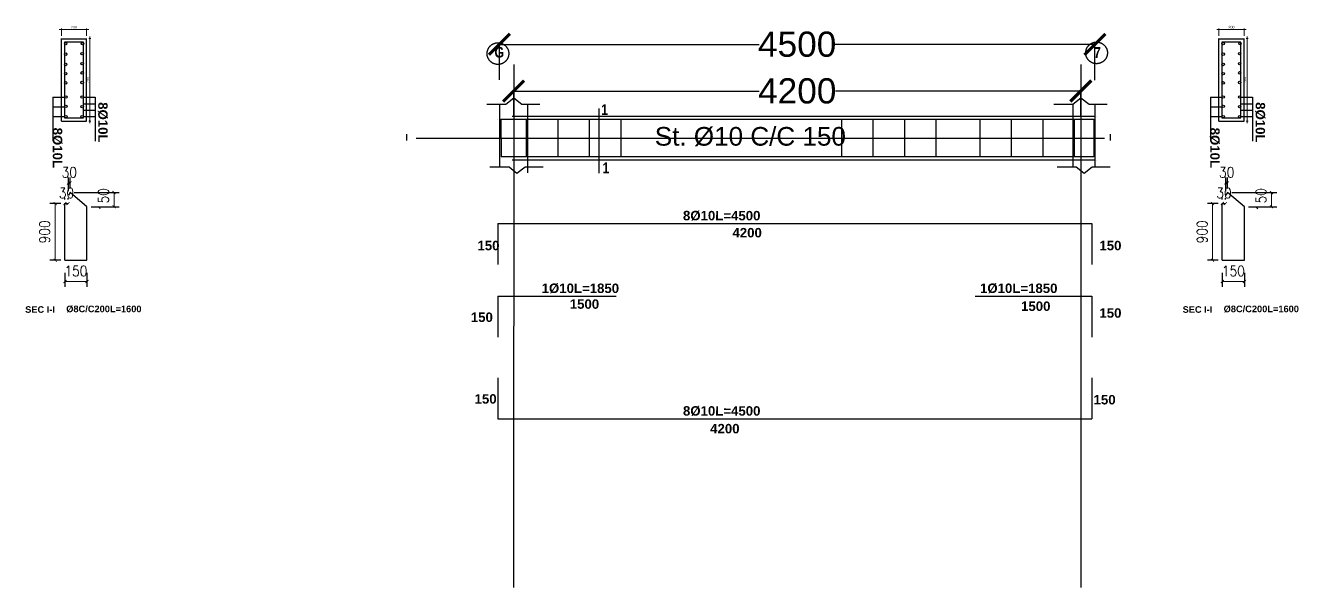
# Model space of a CAD drawing. Header units: millimetres. Extents: x -73920 to 111210, y -48963 to 87920.
# Drawn here: x 87697 to 93758, y 42758 to 45434 of the extents above; entities that cross this region are included whole.
import ezdxf

# ---------------------------------------------------------------- set-up
doc = ezdxf.new("R2010")
doc.units = ezdxf.units.MM
doc.header["$LTSCALE"] = 100
doc.header["$MEASUREMENT"] = 0
for name, pattern in [('CENTER', [2, 1.25, -0.25, 0.25, -0.25]), ('CENTER2', [28.575, 19.05, -3.175, 3.175, -3.175]), ('DOT2', [0.125, 0, -0.125])]:
    doc.linetypes.add(name, pattern=pattern)
for name, color, linetype in [('AXIS', 8, 'CENTER'), ('TEX', 4, 'Continuous'), ('water', 150, 'DOT2')]:
    doc.layers.add(name, color=color, linetype=linetype)
for name, color, linetype, lineweight in [('bar', 2, 'Continuous', 60), ('texts', 3, 'Continuous', 15), ('wal', 7, 'Continuous', 50)]:
    doc.layers.add(name, color=color, linetype=linetype, lineweight=lineweight)
doc.styles.add('50', font='arial.ttf', dxfattribs={"height": 150})
doc.styles.add('DIM25', font='simplex.shx', dxfattribs={"width": 0.85, "height": 50})
doc.styles.add('G', font='arial.ttf')
doc.styles.add('SIMPLEX', font='arial.ttf', dxfattribs={"height": 120})
doc.styles.add('Swiss Outline Bold Condensed', font='swisscbo.ttf')
doc.dimstyles.new('25SC', dxfattribs={"dimtxt": 20, "dimasz": 100, "dimexe": 0, "dimexo": 0, "dimgap": 0, "dimtad": 0, "dimdec": 0, "dimzin": 0, "dimdsep": 46, "dimtxsty": 'SIMPLEX', "dimblk": 'ARCHTICK', "dimcen": 0, "dimclrd": 1, "dimclre": 1, "dimclrt": 6, "dimadec": 0, "dimazin": 0, "dimtfac": 1, "dimtdec": 0, "dimtix": 1, "dimtmove": 2, "dimatfit": 3, "dimldrblk": 'ARCHTICK', "dimfxl": 50, "dimtolj": 1, "dimtzin": 0, "dimarcsym": 0})
doc.dimstyles.new('50PEA1', dxfattribs={"dimscale": 0, "dimtxt": 12.5, "dimasz": 5, "dimexe": 5, "dimexo": 10, "dimgap": 5, "dimtad": 1, "dimdec": 8, "dimdsep": 46, "dimtxsty": 'Standard', "dimblk1": 'ARCHTICK', "dimblk2": 'ARCHTICK', "dimsah": 1, "dimcen": 2.5, "dimdle": 10, "dimclrd": 8, "dimclre": 8, "dimclrt": 7, "dimadec": 8, "dimazin": 0, "dimtfac": 1, "dimtdec": 8, "dimtix": 1, "dimtmove": 2, "dimatfit": 3, "dimldrblk": 'ARCHTICK', "dimfxl": 1, "dimtolj": 1, "dimtzin": 0, "dimlwd": 13, "dimlwe": 13, "dimarcsym": 0})
doc.dimstyles.new('DIM25', dxfattribs={"dimtxt": 500, "dimasz": 1, "dimexe": 25, "dimexo": 20, "dimgap": 25, "dimtad": 1, "dimdec": 0, "dimzin": 0, "dimdsep": 46, "dimtxsty": 'DIM25', "dimblk": 'Tick', "dimcen": 0.09, "dimdle": 25, "dimclrd": 256, "dimclre": 256, "dimclrt": 1, "dimadec": 0, "dimazin": 0, "dimtfac": 1, "dimtdec": 0, "dimtix": 1, "dimtmove": 2, "dimatfit": 3, "dimldrblk": 'Tick', "dimfxl": 1, "dimtolj": 1, "dimtzin": 0, "dimlwd": 5, "dimarcsym": 0})

# ---------------------------------------------------------------- blocks, each defined once
blk = doc.blocks.new('_ArchTick')
at = {"color": 0, "const_width": 0.15}
blk.add_lwpolyline([(-0.5, -0.5), (0.5, 0.5)], dxfattribs=at)
blk = doc.blocks.new('*D459')
at = {"color": 8, "lineweight": 13, "transparency": 16777216}
for p, q in [((87998.4, 45414.2), (87858.4, 45414.2)), ((87868.4, 45383.7), (87868.4, 45419.2)), ((87988.4, 45383.7), (87988.4, 45419.2))]:
    blk.add_line(p, q, dxfattribs=at)
at = {"layer": 'DEFPOINTS', "color": 0, "lineweight": 25, "transparency": 16777216}
for p in [(87868.4, 45414.2), (87868.4, 45373.7), (87988.4, 45373.7)]:
    blk.add_point(p, dxfattribs=at)
at = {"color": 8, "lineweight": 13, "transparency": 16777216, "xscale": 5, "yscale": 5, "zscale": 5, "rotation": 180}
blk.add_blockref('_ArchTick', (87868.4, 45414.2), dxfattribs=at)
at = {"color": 8, "lineweight": 13, "transparency": 16777216, "xscale": 5, "yscale": 5, "zscale": 5}
blk.add_blockref('_ArchTick', (87988.4, 45414.2), dxfattribs=at)
at = {"color": 7, "transparency": 16777216, "insert": (87928.4, 45425.4), "char_height": 12.5, "attachment_point": 5}
blk.add_mtext('\\A1;200', dxfattribs=at)
blk = doc.blocks.new('*D466')
at = {"color": 8, "lineweight": 13, "transparency": 16777216}
for p, q in [((87998.4, 45370.8), (88008.1, 45370.8)), ((88003.1, 45380.8), (88003.1, 44968.7)), ((87998.4, 44978.7), (88008.1, 44978.7))]:
    blk.add_line(p, q, dxfattribs=at)
at = {"layer": 'DEFPOINTS', "color": 0, "lineweight": 25, "transparency": 16777216}
for p in [(87988.4, 45370.8), (87988.4, 44978.7), (88003.1, 44978.7)]:
    blk.add_point(p, dxfattribs=at)
at = {"color": 8, "lineweight": 13, "transparency": 16777216, "xscale": 5, "yscale": 5, "zscale": 5}
for p, rotation in [((88003.1, 45370.8), 90), ((88003.1, 44978.7), 270)]:
    blk.add_blockref('_ArchTick', p, dxfattribs=dict(at, rotation=rotation))
at = {"color": 7, "transparency": 16777216, "insert": (87991.9, 45174.7), "char_height": 12.5, "attachment_point": 5, "rotation": 90}
blk.add_mtext('\\A1;780', dxfattribs=at)
blk = doc.blocks.new('Tick')
at = {"const_width": 4}
blk.add_lwpolyline([(-7.1, -7.1), (7.1, 7.1)], dxfattribs=at)
blk = doc.blocks.new('*D461')
at = {"layer": 'DEFPOINTS', "color": 0, "linetype": 'ByBlock', "lineweight": 25, "transparency": 16777216}
for p in [(87885.1, 44585.6), (87839, 44315.6), (87885.1, 44315.6)]:
    blk.add_point(p, dxfattribs=at)
at = {"layer": 'water', "linetype": 'ByBlock', "lineweight": -2, "transparency": 16777216}
for p, q in [((87865.1, 44585.6), (87814, 44585.6)), ((87865.1, 44315.6), (87814, 44315.6))]:
    blk.add_line(p, q, dxfattribs=at)
at = {"layer": 'water', "linetype": 'ByBlock', "lineweight": 5, "transparency": 16777216}
blk.add_line((87839, 44584.6), (87839, 44316.6), dxfattribs=at)
for p, rotation in [((87839, 44585.6), 90), ((87839, 44315.6), 270)]:
    blk.add_blockref('Tick', p, dxfattribs=dict(at, rotation=rotation))
at = {"layer": 'water', "color": 1, "linetype": 'ByBlock', "lineweight": 25, "transparency": 16777216, "insert": (87789, 44450.6), "char_height": 50, "attachment_point": 5, "rotation": 90, "style": 'DIM25'}
blk.add_mtext('\\A1;900', dxfattribs=at)
blk = doc.blocks.new('*D462')
at = {"layer": 'DEFPOINTS', "color": 0, "linetype": 'ByBlock', "lineweight": 25, "transparency": 16777216}
for p in [(87885.1, 44276.2), (87990.1, 44276.2), (87990.1, 44214.6)]:
    blk.add_point(p, dxfattribs=at)
at = {"layer": 'water', "linetype": 'ByBlock', "lineweight": -2, "transparency": 16777216}
for p, q in [((87885.1, 44256.2), (87885.1, 44189.6)), ((87990.1, 44256.2), (87990.1, 44189.6))]:
    blk.add_line(p, q, dxfattribs=at)
at = {"layer": 'water', "linetype": 'ByBlock', "lineweight": 5, "transparency": 16777216}
for p, q in [((87884.1, 44214.6), (87883.1, 44214.6)), ((87885.1, 44214.6), (87990.1, 44214.6)), ((87991.1, 44214.6), (87992.1, 44214.6))]:
    blk.add_line(p, q, dxfattribs=at)
blk.add_blockref('Tick', (87885.1, 44214.6), dxfattribs=at)
at = {"layer": 'water', "linetype": 'ByBlock', "lineweight": 5, "transparency": 16777216, "rotation": 180}
blk.add_blockref('Tick', (87990.1, 44214.6), dxfattribs=at)
at = {"layer": 'water', "color": 1, "linetype": 'ByBlock', "lineweight": 25, "transparency": 16777216, "insert": (87937.6, 44264.6), "char_height": 50, "attachment_point": 5, "style": 'DIM25'}
blk.add_mtext('\\A1;150', dxfattribs=at)
blk = doc.blocks.new('*D463')
at = {"layer": 'DEFPOINTS', "color": 0, "linetype": 'ByBlock', "lineweight": 25, "transparency": 16777216}
for p in [(87909.8, 44638), (87990.1, 44570.6), (88119, 44570.6)]:
    blk.add_point(p, dxfattribs=at)
at = {"layer": 'water', "linetype": 'ByBlock', "lineweight": -2, "transparency": 16777216}
for p, q in [((87929.8, 44638), (88144, 44638)), ((88010.1, 44570.6), (88144, 44570.6))]:
    blk.add_line(p, q, dxfattribs=at)
at = {"layer": 'water', "linetype": 'ByBlock', "lineweight": 5, "transparency": 16777216}
for p, q in [((88119, 44639), (88119, 44640)), ((88119, 44638), (88119, 44570.6)), ((88119, 44569.6), (88119, 44568.6))]:
    blk.add_line(p, q, dxfattribs=at)
for p, rotation in [((88119, 44638), 270), ((88119, 44570.6), 90)]:
    blk.add_blockref('Tick', p, dxfattribs=dict(at, rotation=rotation))
at = {"layer": 'water', "color": 1, "linetype": 'ByBlock', "lineweight": 25, "transparency": 16777216, "insert": (88069, 44604.3), "char_height": 50, "attachment_point": 5, "rotation": 90, "style": 'DIM25'}
blk.add_mtext('\\A1;150', dxfattribs=at)
blk = doc.blocks.new('*D464')
at = {"layer": 'DEFPOINTS', "color": 0, "linetype": 'ByBlock', "lineweight": 25, "transparency": 16777216}
for p in [(87885.1, 44585.6), (87885.1, 44585.6), (87900.1, 44585.6)]:
    blk.add_point(p, dxfattribs=at)
at = {"layer": 'water', "linetype": 'ByBlock', "lineweight": -2, "transparency": 16777216}
for p, q in [((87885.1, 44605.6), (87885.1, 44610.6)), ((87900.1, 44605.6), (87900.1, 44610.6))]:
    blk.add_line(p, q, dxfattribs=at)
at = {"layer": 'water', "linetype": 'ByBlock', "lineweight": 5, "transparency": 16777216}
for p, q in [((87884.1, 44585.6), (87883.1, 44585.6)), ((87900.1, 44585.6), (87885.1, 44585.6)), ((87901.1, 44585.6), (87902.1, 44585.6))]:
    blk.add_line(p, q, dxfattribs=at)
blk.add_blockref('Tick', (87885.1, 44585.6), dxfattribs=at)
at = {"layer": 'water', "linetype": 'ByBlock', "lineweight": 5, "transparency": 16777216, "rotation": 180}
blk.add_blockref('Tick', (87900.1, 44585.6), dxfattribs=at)
at = {"layer": 'water', "color": 1, "linetype": 'ByBlock', "lineweight": 25, "transparency": 16777216, "insert": (87892.6, 44635.6), "char_height": 50, "attachment_point": 5, "style": 'DIM25'}
blk.add_mtext('\\A1;30', dxfattribs=at)
blk = doc.blocks.new('*D465')
at = {"layer": 'DEFPOINTS', "color": 0, "linetype": 'ByBlock', "lineweight": 25, "transparency": 16777216}
for p in [(87909.8, 44684.1), (87902.3, 44625), (87909.8, 44638)]:
    blk.add_point(p, dxfattribs=at)
at = {"layer": 'water', "linetype": 'ByBlock', "lineweight": 5, "transparency": 16777216}
for p, q in [((87901.3, 44684.1), (87900.3, 44684.1)), ((87902.3, 44684.1), (87909.8, 44684.1)), ((87910.8, 44684.1), (87911.8, 44684.1))]:
    blk.add_line(p, q, dxfattribs=at)
at = {"layer": 'water', "linetype": 'ByBlock', "lineweight": -2, "transparency": 16777216}
for p, q in [((87902.3, 44645), (87902.3, 44709.1)), ((87909.8, 44658), (87909.8, 44709.1))]:
    blk.add_line(p, q, dxfattribs=at)
at = {"layer": 'water', "linetype": 'ByBlock', "lineweight": 5, "transparency": 16777216}
blk.add_blockref('Tick', (87902.3, 44684.1), dxfattribs=at)
at = {"layer": 'water', "linetype": 'ByBlock', "lineweight": 5, "transparency": 16777216, "rotation": 180}
blk.add_blockref('Tick', (87909.8, 44684.1), dxfattribs=at)
at = {"layer": 'water', "color": 1, "linetype": 'ByBlock', "lineweight": 25, "transparency": 16777216, "insert": (87906, 44734.1), "char_height": 50, "attachment_point": 5, "style": 'DIM25'}
blk.add_mtext('\\A1;30', dxfattribs=at)
blk = doc.blocks.new('*D467')
at = {"color": 1, "lineweight": -2, "transparency": 16777216}
for p, q in [((90021.5, 45002.6), (90021.5, 45121.4)), ((90021.5, 45121.4), (91190.1, 45121.4)), ((92721.5, 45121.4), (91552.9, 45121.4)), ((92721.5, 45002.6), (92721.5, 45121.4))]:
    blk.add_line(p, q, dxfattribs=at)
at = {"layer": 'DEFPOINTS', "color": 0, "lineweight": 25, "transparency": 16777216}
for p in [(92721.5, 45121.4), (90021.5, 45002.6), (92721.5, 45002.6)]:
    blk.add_point(p, dxfattribs=at)
at = {"color": 1, "lineweight": -2, "transparency": 16777216, "xscale": 100, "yscale": 100, "zscale": 100, "rotation": 180}
blk.add_blockref('_ArchTick', (90021.5, 45121.4), dxfattribs=at)
at = {"color": 1, "lineweight": -2, "transparency": 16777216, "xscale": 100, "yscale": 100, "zscale": 100}
blk.add_blockref('_ArchTick', (92721.5, 45121.4), dxfattribs=at)
at = {"color": 6, "transparency": 16777216, "insert": (91371.5, 45121.4), "char_height": 120, "attachment_point": 5, "style": 'SIMPLEX'}
blk.add_mtext('\\A1;4200', dxfattribs=at)
blk = doc.blocks.new('*D468')
at = {"color": 8, "lineweight": 13, "transparency": 16777216}
for p, q in [((93508.4, 45414.2), (93368.4, 45414.2)), ((93378.4, 45383.7), (93378.4, 45419.2)), ((93498.4, 45383.7), (93498.4, 45419.2))]:
    blk.add_line(p, q, dxfattribs=at)
at = {"layer": 'DEFPOINTS', "color": 0, "lineweight": 25, "transparency": 16777216}
for p in [(93378.4, 45414.2), (93378.4, 45373.7), (93498.4, 45373.7)]:
    blk.add_point(p, dxfattribs=at)
at = {"color": 8, "lineweight": 13, "transparency": 16777216, "xscale": 5, "yscale": 5, "zscale": 5, "rotation": 180}
blk.add_blockref('_ArchTick', (93378.4, 45414.2), dxfattribs=at)
at = {"color": 8, "lineweight": 13, "transparency": 16777216, "xscale": 5, "yscale": 5, "zscale": 5}
blk.add_blockref('_ArchTick', (93498.4, 45414.2), dxfattribs=at)
at = {"color": 7, "transparency": 16777216, "insert": (93438.4, 45425.4), "char_height": 12.5, "attachment_point": 5}
blk.add_mtext('\\A1;200', dxfattribs=at)
blk = doc.blocks.new('*D475')
at = {"color": 8, "lineweight": 13, "transparency": 16777216}
for p, q in [((93508.4, 45370.8), (93518.1, 45370.8)), ((93513.1, 45380.8), (93513.1, 44968.7)), ((93508.4, 44978.7), (93518.1, 44978.7))]:
    blk.add_line(p, q, dxfattribs=at)
at = {"layer": 'DEFPOINTS', "color": 0, "lineweight": 25, "transparency": 16777216}
for p in [(93498.4, 45370.8), (93498.4, 44978.7), (93513.1, 44978.7)]:
    blk.add_point(p, dxfattribs=at)
at = {"color": 8, "lineweight": 13, "transparency": 16777216, "xscale": 5, "yscale": 5, "zscale": 5}
for p, rotation in [((93513.1, 45370.8), 90), ((93513.1, 44978.7), 270)]:
    blk.add_blockref('_ArchTick', p, dxfattribs=dict(at, rotation=rotation))
at = {"color": 7, "transparency": 16777216, "insert": (93501.9, 45174.7), "char_height": 12.5, "attachment_point": 5, "rotation": 90}
blk.add_mtext('\\A1;780', dxfattribs=at)
blk = doc.blocks.new('*D469')
at = {"color": 1, "lineweight": -2, "transparency": 16777216}
for p, q in [((89953.3, 45174), (89953.3, 45343.7)), ((89953.3, 45343.7), (91189.5, 45343.7)), ((92788.4, 45343.7), (91552.3, 45343.7)), ((92788.4, 45173.8), (92788.4, 45343.7))]:
    blk.add_line(p, q, dxfattribs=at)
at = {"layer": 'DEFPOINTS', "color": 0, "lineweight": 25, "transparency": 16777216}
for p in [(92788.4, 45343.7), (89953.3, 45174), (92788.4, 45173.8)]:
    blk.add_point(p, dxfattribs=at)
at = {"color": 1, "lineweight": -2, "transparency": 16777216, "xscale": 100, "yscale": 100, "zscale": 100, "rotation": 180}
blk.add_blockref('_ArchTick', (89953.3, 45343.7), dxfattribs=at)
at = {"color": 1, "lineweight": -2, "transparency": 16777216, "xscale": 100, "yscale": 100, "zscale": 100}
blk.add_blockref('_ArchTick', (92788.4, 45343.7), dxfattribs=at)
at = {"color": 6, "transparency": 16777216, "insert": (91370.9, 45343.7), "char_height": 120, "attachment_point": 5, "style": 'SIMPLEX'}
blk.add_mtext('\\A1;4500', dxfattribs=at)
blk = doc.blocks.new('*D470')
at = {"layer": 'DEFPOINTS', "color": 0, "linetype": 'ByBlock', "lineweight": 25, "transparency": 16777216}
for p in [(93395.1, 44585.6), (93349, 44315.6), (93395.1, 44315.6)]:
    blk.add_point(p, dxfattribs=at)
at = {"layer": 'water', "linetype": 'ByBlock', "lineweight": -2, "transparency": 16777216}
for p, q in [((93375.1, 44585.6), (93324, 44585.6)), ((93375.1, 44315.6), (93324, 44315.6))]:
    blk.add_line(p, q, dxfattribs=at)
at = {"layer": 'water', "linetype": 'ByBlock', "lineweight": 5, "transparency": 16777216}
blk.add_line((93349, 44584.6), (93349, 44316.6), dxfattribs=at)
for p, rotation in [((93349, 44585.6), 90), ((93349, 44315.6), 270)]:
    blk.add_blockref('Tick', p, dxfattribs=dict(at, rotation=rotation))
at = {"layer": 'water', "color": 1, "linetype": 'ByBlock', "lineweight": 25, "transparency": 16777216, "insert": (93299, 44450.6), "char_height": 50, "attachment_point": 5, "rotation": 90, "style": 'DIM25'}
blk.add_mtext('\\A1;900', dxfattribs=at)
blk = doc.blocks.new('*D471')
at = {"layer": 'DEFPOINTS', "color": 0, "linetype": 'ByBlock', "lineweight": 25, "transparency": 16777216}
for p in [(93395.1, 44276.2), (93500.1, 44276.2), (93500.1, 44214.6)]:
    blk.add_point(p, dxfattribs=at)
at = {"layer": 'water', "linetype": 'ByBlock', "lineweight": -2, "transparency": 16777216}
for p, q in [((93395.1, 44256.2), (93395.1, 44189.6)), ((93500.1, 44256.2), (93500.1, 44189.6))]:
    blk.add_line(p, q, dxfattribs=at)
at = {"layer": 'water', "linetype": 'ByBlock', "lineweight": 5, "transparency": 16777216}
for p, q in [((93394.1, 44214.6), (93393.1, 44214.6)), ((93395.1, 44214.6), (93500.1, 44214.6)), ((93501.1, 44214.6), (93502.1, 44214.6))]:
    blk.add_line(p, q, dxfattribs=at)
blk.add_blockref('Tick', (93395.1, 44214.6), dxfattribs=at)
at = {"layer": 'water', "linetype": 'ByBlock', "lineweight": 5, "transparency": 16777216, "rotation": 180}
blk.add_blockref('Tick', (93500.1, 44214.6), dxfattribs=at)
at = {"layer": 'water', "color": 1, "linetype": 'ByBlock', "lineweight": 25, "transparency": 16777216, "insert": (93447.6, 44264.6), "char_height": 50, "attachment_point": 5, "style": 'DIM25'}
blk.add_mtext('\\A1;150', dxfattribs=at)
blk = doc.blocks.new('*D472')
at = {"layer": 'DEFPOINTS', "color": 0, "linetype": 'ByBlock', "lineweight": 25, "transparency": 16777216}
for p in [(93419.8, 44638), (93500.1, 44570.6), (93629, 44570.6)]:
    blk.add_point(p, dxfattribs=at)
at = {"layer": 'water', "linetype": 'ByBlock', "lineweight": -2, "transparency": 16777216}
for p, q in [((93439.8, 44638), (93654, 44638)), ((93520.1, 44570.6), (93654, 44570.6))]:
    blk.add_line(p, q, dxfattribs=at)
at = {"layer": 'water', "linetype": 'ByBlock', "lineweight": 5, "transparency": 16777216}
for p, q in [((93629, 44639), (93629, 44640)), ((93629, 44638), (93629, 44570.6)), ((93629, 44569.6), (93629, 44568.6))]:
    blk.add_line(p, q, dxfattribs=at)
for p, rotation in [((93629, 44638), 270), ((93629, 44570.6), 90)]:
    blk.add_blockref('Tick', p, dxfattribs=dict(at, rotation=rotation))
at = {"layer": 'water', "color": 1, "linetype": 'ByBlock', "lineweight": 25, "transparency": 16777216, "insert": (93579, 44604.3), "char_height": 50, "attachment_point": 5, "rotation": 90, "style": 'DIM25'}
blk.add_mtext('\\A1;150', dxfattribs=at)
blk = doc.blocks.new('*D473')
at = {"layer": 'DEFPOINTS', "color": 0, "linetype": 'ByBlock', "lineweight": 25, "transparency": 16777216}
for p in [(93395.1, 44585.6), (93395.1, 44585.6), (93410.1, 44585.6)]:
    blk.add_point(p, dxfattribs=at)
at = {"layer": 'water', "linetype": 'ByBlock', "lineweight": -2, "transparency": 16777216}
for p, q in [((93395.1, 44605.6), (93395.1, 44610.6)), ((93410.1, 44605.6), (93410.1, 44610.6))]:
    blk.add_line(p, q, dxfattribs=at)
at = {"layer": 'water', "linetype": 'ByBlock', "lineweight": 5, "transparency": 16777216}
for p, q in [((93394.1, 44585.6), (93393.1, 44585.6)), ((93410.1, 44585.6), (93395.1, 44585.6)), ((93411.1, 44585.6), (93412.1, 44585.6))]:
    blk.add_line(p, q, dxfattribs=at)
blk.add_blockref('Tick', (93395.1, 44585.6), dxfattribs=at)
at = {"layer": 'water', "linetype": 'ByBlock', "lineweight": 5, "transparency": 16777216, "rotation": 180}
blk.add_blockref('Tick', (93410.1, 44585.6), dxfattribs=at)
at = {"layer": 'water', "color": 1, "linetype": 'ByBlock', "lineweight": 25, "transparency": 16777216, "insert": (93402.6, 44635.6), "char_height": 50, "attachment_point": 5, "style": 'DIM25'}
blk.add_mtext('\\A1;30', dxfattribs=at)
blk = doc.blocks.new('*D474')
at = {"layer": 'DEFPOINTS', "color": 0, "linetype": 'ByBlock', "lineweight": 25, "transparency": 16777216}
for p in [(93419.8, 44684.1), (93412.3, 44625), (93419.8, 44638)]:
    blk.add_point(p, dxfattribs=at)
at = {"layer": 'water', "linetype": 'ByBlock', "lineweight": 5, "transparency": 16777216}
for p, q in [((93411.3, 44684.1), (93410.3, 44684.1)), ((93412.3, 44684.1), (93419.8, 44684.1)), ((93420.8, 44684.1), (93421.8, 44684.1))]:
    blk.add_line(p, q, dxfattribs=at)
at = {"layer": 'water', "linetype": 'ByBlock', "lineweight": -2, "transparency": 16777216}
for p, q in [((93412.3, 44645), (93412.3, 44709.1)), ((93419.8, 44658), (93419.8, 44709.1))]:
    blk.add_line(p, q, dxfattribs=at)
at = {"layer": 'water', "linetype": 'ByBlock', "lineweight": 5, "transparency": 16777216}
blk.add_blockref('Tick', (93412.3, 44684.1), dxfattribs=at)
at = {"layer": 'water', "linetype": 'ByBlock', "lineweight": 5, "transparency": 16777216, "rotation": 180}
blk.add_blockref('Tick', (93419.8, 44684.1), dxfattribs=at)
at = {"layer": 'water', "color": 1, "linetype": 'ByBlock', "lineweight": 25, "transparency": 16777216, "insert": (93416, 44734.1), "char_height": 50, "attachment_point": 5, "style": 'DIM25'}
blk.add_mtext('\\A1;30', dxfattribs=at)

msp = doc.modelspace()

# ---------------------------------------------------------------- linework, layer by layer
at = {"color": 3}
for p, q in [((87868.42961839, 44978.67366895), (87868.42961839, 45370.75311184)), ((87988.42961839, 45368.67366895), (87868.42961839, 45368.67366895)), ((87988.42961839, 44978.67366895), (87988.42961839, 45370.75311184)), ((93378.42961839, 44978.67366895), (93378.42961839, 45370.75311184)), ((93498.42961839, 45368.67366895), (93378.42961839, 45368.67366895)), ((93498.42961839, 44978.67366895), (93498.42961839, 45370.75311184)), ((87988.42961839, 44978.67366895), (87988.42961839, 45113.67366895)), ((93498.42961839, 44978.67366895), (93498.42961839, 45113.67366895)), ((89893.24999993, 45058.35881684), (89983.99999993, 45058.35881684)), ((89953.32452923, 45058.36416813), (89953.32452923, 44760.30539008)), ((89983.99999993, 45058.35881684), (90021.50952271, 45088.65885564)), ((90021.50952271, 45088.65885564), (90060.64999993, 45058.35881684)), ((90060.64999993, 45058.35881684), (90146.14999993, 45058.35881684)), ((90089.00457498, 44731.3500194), (90089.00457498, 45058.35881684)), ((92593.25832147, 45058.24117061), (92684.00832147, 45058.24117061)), ((92684.00832147, 45058.24117061), (92721.51784425, 45088.54120941)), ((92684.06210367, 45058.24117061), (92684.06210367, 44758.60478431)), ((92721.51784425, 45088.54120941), (92760.65832147, 45058.24117061)), ((92760.65832147, 45058.24117061), (92846.15832147, 45058.24117061)), ((92788.40832147, 45058.24117061), (92788.40832147, 44758.60478431)), ((87868.42961839, 44978.67366895), (87988.42961839, 44978.67366895)), ((89946.5, 44987.55328734), (89946.57058824, 44987.55328734)), ((90014.00457505, 45002.55328734), (92788.40832147, 45002.55328734)), ((92796.50000005, 45002.55328734), (92796.50457517, 45002.55328734)), ((93378.42961839, 44978.67366895), (93498.42961839, 44978.67366895)), ((89557.7, 44897.55328734), (92834, 44897.55328734)), ((92788.40832147, 44792.55554336), (90014.00457505, 44792.55323047)), ((92796.50000005, 44792.5555749), (92796.49542503, 44792.5555749)), ((89908.62957498, 44760.3000388), (89999.37957498, 44760.3000388)), ((89999.37957498, 44760.3000388), (90036.88909776, 44730)), ((90036.88909776, 44730), (90076.02957498, 44760.3000388)), ((90076.02957498, 44760.3000388), (90161.52957498, 44760.3000388)), ((92608.63789653, 44760.18239257), (92699.38789653, 44760.18239257)), ((92699.38789653, 44760.18239257), (92736.89741931, 44729.88235377)), ((92736.89741931, 44729.88235377), (92776.03789653, 44760.18239257)), ((92776.03789653, 44760.18239257), (92861.53789653, 44760.18239257)), ((89946.47769956, 44490.75311184), (92773.97769949, 44490.75311184)), ((89946.47769956, 44490.75311184), (89946.47769956, 44295.75311184)), ((92773.97769949, 44490.75311184), (92773.97769949, 44295.75311184)), ((89946.46262783, 44144.85333472), (90501.46262783, 44144.85333472)), ((89946.46262783, 44144.85333472), (89946.46262783, 43949.85333472)), ((89953.96720295, 44144.85333472), (90508.96720295, 44144.85333472)), ((92218.96262776, 44144.85333472), (92773.96262776, 44144.85333472)), ((92773.96262776, 44144.85333472), (92773.96262776, 43949.85333472)), ((89946.46643171, 43755.90355805), (89946.46643171, 43560.90355805)), ((92773.96643164, 43755.90355805), (92773.96643164, 43560.90355805)), ((89946.46643171, 43560.90355805), (92773.96643164, 43560.90355805))]:
    msp.add_line(p, q, dxfattribs=at)
at = {"color": 6}
for p, q in [((87973.42961839, 45353.67366895), (87883.42961839, 45353.67366895)), ((87883.42961839, 45353.67366895), (87883.42961839, 45219.75311184)), ((87973.42961839, 45219.75311184), (87973.42961839, 45353.67366895)), ((93483.42961839, 45353.67366895), (93393.42961839, 45353.67366895)), ((93393.42961839, 45353.67366895), (93393.42961839, 45219.75311184)), ((93483.42961839, 45219.75311184), (93483.42961839, 45353.67366895)), ((87883.42961839, 45223.67366895), (87883.42961839, 45092.67366895)), ((87973.42961839, 45092.67366895), (87973.42961839, 45223.67366895)), ((93393.42961839, 45223.67366895), (93393.42961839, 45092.67366895)), ((93483.42961839, 45092.67366895), (93483.42961839, 45223.67366895)), ((87883.42961839, 45098.67366895), (87883.42961839, 44993.67366895)), ((87973.42961839, 44993.67366895), (87973.42961839, 45098.67366895)), ((93393.42961839, 45098.67366895), (93393.42961839, 44993.67366895)), ((93483.42961839, 44993.67366895), (93483.42961839, 45098.67366895)), ((87883.42961839, 44993.67366895), (87973.42961839, 44993.67366895)), ((89961.05000053, 44987.55334196), (89961.89705936, 44807.55334196)), ((89961.05000079, 44987.55328692), (92783.74999981, 44987.55553392)), ((90081.5, 44987.55328734), (90081.5, 44807.55328734)), ((90231.5, 44987.55328734), (90231.5, 44807.55328734)), ((90381.5, 44987.55328734), (90381.5, 44807.55328734)), ((90531.5, 44987.55328734), (90531.5, 44807.55328734)), ((91581.5, 44987.55328734), (91581.5, 44807.55328734)), ((91731.5, 44987.55328734), (91731.5, 44807.55328734)), ((91881.5, 44987.55328734), (91881.5, 44807.55328734)), ((92031.5, 44987.55328734), (92031.5, 44807.55328734)), ((92240, 44987.55328734), (92240, 44807.55328734)), ((92390, 44987.55328734), (92390, 44807.55328734)), ((92540, 44987.55328734), (92540, 44807.55328734)), ((92690, 44987.55328734), (92690, 44807.55328734)), ((92783.74999981, 44987.55553392), (92783.74999981, 44807.55553392)), ((93393.42961839, 44993.67366895), (93483.42961839, 44993.67366895)), ((92783.74999981, 44807.56108992), (89961.89557673, 44807.86840052)), ((87909.78576194, 44638.00499408), (87902.28264846, 44625.01641109)), ((87990.10170674, 44570.6015806), (87909.78576194, 44638.00499408)), ((93419.78576194, 44638.00499408), (93412.28264846, 44625.01641109)), ((93500.10170674, 44570.6015806), (93419.78576194, 44638.00499408)), ((87885.10170674, 44315.6015806), (87885.10170674, 44585.6015806)), ((87885.10170674, 44585.6015806), (87900.10170674, 44585.6015806)), ((87990.10170674, 44315.6015806), (87990.10170674, 44570.6015806)), ((93395.10170674, 44315.6015806), (93395.10170674, 44585.6015806)), ((93395.10170674, 44585.6015806), (93410.10170674, 44585.6015806)), ((93500.10170674, 44315.6015806), (93500.10170674, 44570.6015806)), ((87885.10170674, 44315.6015806), (87990.10170674, 44315.6015806)), ((93395.10170674, 44315.6015806), (93500.10170674, 44315.6015806))]:
    msp.add_line(p, q, dxfattribs=at)
at = {"color": 0}
for p, q in [((87828.22961839, 45092.67366895), (87883.42961839, 45092.67366895)), ((87828.22961839, 45092.67366895), (87828.22961839, 44882.07366895)), ((87973.42961839, 45092.67366895), (88028.62961839, 45092.67366895)), ((88028.62961839, 45092.67366895), (88028.62961839, 44882.07366895)), ((93338.22961839, 45092.67366895), (93393.42961839, 45092.67366895)), ((93338.22961839, 45092.67366895), (93338.22961839, 44882.07366895)), ((93483.42961839, 45092.67366895), (93538.62961839, 45092.67366895)), ((93538.62961839, 45092.67366895), (93538.62961839, 44882.07366895)), ((87828.22961839, 45046.72366895), (87883.42961839, 45046.72366895)), ((87973.42961839, 45059.97366895), (88028.62961839, 45059.97366895)), ((87973.42961839, 45030.87366895), (88028.62961839, 45030.87366895)), ((93338.22961839, 45046.72366895), (93393.42961839, 45046.72366895)), ((93483.42961839, 45059.97366895), (93538.62961839, 45059.97366895)), ((93483.42961839, 45030.87366895), (93538.62961839, 45030.87366895)), ((87828.22961839, 44999.67366895), (87883.42961839, 44999.67366895)), ((87973.42961839, 44999.67366895), (88028.62961839, 44999.67366895)), ((93338.22961839, 44999.67366895), (93393.42961839, 44999.67366895)), ((93483.42961839, 44999.67366895), (93538.62961839, 44999.67366895))]:
    msp.add_line(p, q, dxfattribs=at)
at = {"color": 6}
for centre in [(87888.99991095, 45347.15754699), (87968.99991095, 45347.15754699), (93398.99991095, 45347.15754699), (93478.99991095, 45347.15754699), (87888.99991095, 45297.15754699), (87967.42961839, 45299.27476312), (93398.99991095, 45297.15754699), (93477.42961839, 45299.27476312), (87888.99991095, 45248.15754699), (87967.42961839, 45251.75311184), (87967.42961839, 45207.67366895), (93398.99991095, 45248.15754699), (93477.42961839, 45251.75311184), (93477.42961839, 45207.67366895), (87888.99991095, 45204.0781041), (87888.99991095, 45160.0781041), (87967.42961839, 45162.19532023), (93398.99991095, 45204.0781041), (93398.99991095, 45160.0781041), (93477.42961839, 45162.19532023), (87889.42961839, 45092.67366895), (87967.42961839, 45092.67366895), (93399.42961839, 45092.67366895), (93477.42961839, 45092.67366895), (87889.42961839, 45048.67366895), (87967.42961839, 45047.19532023), (93399.42961839, 45048.67366895), (93477.42961839, 45047.19532023), (87889.42961839, 44999.67366895), (87967.42961839, 44999.67366895), (93399.42961839, 44999.67366895), (93477.42961839, 44999.67366895)]:
    msp.add_circle(centre, 6, dxfattribs=at)
at = {"layer": 'AXIS', "linetype": 'CENTER2', "ltscale": 1000}
for p, q in [((90021.51527216, 45248.05122123), (90021.40675297, 42757.51072403)), ((92721.51527258, 45248.06298582), (92721.40675339, 42757.52248862))]:
    msp.add_line(p, q, dxfattribs=at)
at = {"layer": 'AXIS', "ltscale": 500}
for centre in [(89946.51527223, 45299.61159514), (92796.51542579, 45303.13472018)]:
    msp.add_circle(centre, 51.55710597, dxfattribs=at)
at = {"layer": 'bar', "ltscale": 150, "const_width": 6}
msp.add_lwpolyline([(90427.55, 44730.30328734), (90427.55, 45039.38348155)], dxfattribs=at)

# ---------------------------------------------------------------- texts
at = {"layer": 'TEX', "style": 'Swiss Outline Bold Condensed'}
for s, p in [('G', (89930, 45280.80328734)), ('7', (92784.05, 45279.45328734)), ('1', (90438.36212236, 45007.59917926)), ('1', (90444.5, 44730.30328734))]:
    msp.add_text(s, height=51, dxfattribs=at).set_placement(p)
at = {"layer": 'TEX', "insert": (90693.05, 44950.20328734), "char_height": 88.8, "attachment_point": 1, "style": 'G'}
msp.add_mtext_dynamic_manual_height_columns('St. %%C10 C/C 150', width=2462.3996833919, gutter_width=1, heights=[0], dxfattribs=at)
at = {"layer": 'texts', "lineweight": 50, "ltscale": 2, "char_height": 31.5, "attachment_point": 1}
for s, insert, width in [('{\\fArial|b1|i0|c0|p34;I}', (89506.00524215, 44916.45890363), 183.1327953573), ('{\\fArial|b1|i0|c0|p34;I}', (92856.00524215, 44916.45890363), 183.1327953573), ('{\\fArial|b1|i0|c0|p34;SEC I-I}', (87696.00524215, 44097.022516), 183.1327953573), ('{\\fArial|b1|i0|c0|p34;%%C8C/C200L=1600}', (87891.36961471, 44099.77911127), 109.3865879416), ('{\\fArial|b1|i0|c0|p34;SEC I-I}', (93206.00524215, 44097.022516), 183.1327953573), ('{\\fArial|b1|i0|c0|p34;%%C8C/C200L=1600}', (93401.36961471, 44099.77911127), 109.3865879416)]:
    msp.add_mtext(s, dxfattribs=dict(at, insert=insert, width=width))
at = {"layer": 'wal', "lineweight": 50, "char_height": 45, "attachment_point": 3, "style": '50'}
for s, insert, rotation in [('{\\fArial|b1|i0|c0|p34;8%%C10L}', (88088.51860886, 44876.07366895), 269.9537251911), ('{\\fArial|b1|i0|c0|p34;8%%C10L}', (93598.51860886, 44876.07366895), 269.9537251911), ('{\\fArial|b1|i0|c0|p34;8%%C10L}', (87872.36860886, 44754.87366895), 269.9537251911), ('{\\fArial|b1|i0|c0|p34;8%%C10L}', (93382.36860886, 44754.87366895), 269.9537251911), ('{\\fArial|b1|i0|c0|p34;8%%C10L=4500}', (91196.20189111, 44550.64210231), 359.9537251911), ('{\\fArial|b1|i0|c0|p34;4200}', (91202.95189111, 44469.49210231), 359.9537251911), ('{\\fArial|b1|i0|c0|p34;150}', (89953.98227469, 44408.33333867), 359.9537251911), ('{\\fArial|b1|i0|c0|p34;150}', (92914.84999993, 44408.25328734), 359.9537251911), ('{\\fArial|b1|i0|c0|p34;1%%C10L=1850}', (90523.3064663, 44204.74232519), 359.9537251911), ('{\\fArial|b1|i0|c0|p34;1%%C10L=1850}', (92610.25189104, 44204.74232519), 359.9537251911), ('{\\fArial|b1|i0|c0|p34;1500}', (90428.32045984, 44129.57107759), 359.9537251911), ('{\\fArial|b1|i0|c0|p34;150}', (89922.36647607, 44067.1011763), 359.9537251911), ('{\\fArial|b1|i0|c0|p34;1500}', (92576.84278567, 44119.56464825), 359.9537251911), ('{\\fArial|b1|i0|c0|p34;150}', (92914.84999993, 44087.12107759), 359.9537251911), ('{\\fArial|b1|i0|c0|p34;150}', (89940.35457519, 43678.0713483), 359.9537251911), ('{\\fArial|b1|i0|c0|p34;150}', (92887.11588458, 43674.32107759), 359.9537251911), ('{\\fArial|b1|i0|c0|p34;8%%C10L=4500}', (91196.20189111, 43620.79254852), 359.9537251911), ('{\\fArial|b1|i0|c0|p34;4200}', (91096.71588465, 43536.62107759), 359.9537251911)]:
    msp.add_mtext(s, dxfattribs=dict(at, insert=insert, rotation=rotation))

# ---------------------------------------------------------------- dimensions: what is measured, and where the dimension line sits
at = {"color": 3}
for base, p1, p2, picture, middle in [((87868.42961839, 45414.17366895), (87988.42961839, 45373.67366895), (87868.42961839, 45373.67366895), '*D459', (87928.42961839, 45425.42366895)), ((93378.42961839, 45414.17366895), (93498.42961839, 45373.67366895), (93378.42961839, 45373.67366895), '*D468', (93438.42961839, 45425.42366895))]:
    dim = msp.add_linear_dim(base=base, p1=p1, p2=p2, text='200', dimstyle='50PEA1', override={"dimscale": 1}, dxfattribs=at)
    dim.commit()
    dim.dimension.update_dxf_attribs({"geometry": picture, "text_midpoint": middle})
for base, p1, p2, text, picture, middle in [((92788.40832147, 45343.74535894), (89953.32452923, 45173.95623973), (92788.40832147, 45173.82997427), '4500', '*D469', (91370.86642535, 45343.74535894)), ((92721.5045751, 45121.35328734), (90021.50457505, 45002.5500192), (92721.5045751, 45002.55328734), '4200', '*D467', (91371.50457507, 45121.35328734))]:
    dim = msp.add_linear_dim(base=base, p1=p1, p2=p2, text=text, dimstyle='25SC', dxfattribs=at)
    dim.commit()
    dim.dimension.update_dxf_attribs({"geometry": picture, "text_midpoint": middle})
for base, p1, p2, picture, middle in [((88003.12961839, 44978.67366895), (87988.42961839, 45370.75311184), (87988.42961839, 44978.67366895), '*D466', (87991.87961839, 45174.7133904)), ((93513.12961839, 44978.67366895), (93498.42961839, 45370.75311184), (93498.42961839, 44978.67366895), '*D475', (93501.87961839, 45174.7133904))]:
    dim = msp.add_linear_dim(base=base, p1=p1, p2=p2, angle=270, text='780', dimstyle='50PEA1', override={"dimscale": 1}, dxfattribs=at)
    dim.commit()
    dim.dimension.update_dxf_attribs({"geometry": picture, "text_midpoint": middle})
at = {"layer": 'water', "color": 0, "linetype": 'ByBlock', "lineweight": 25}
for base, p1, p2, text, picture, middle in [((87909.78576194, 44684.0781041), (87902.28264846, 44625.01641109), (87909.78576194, 44638.00499408), '30', '*D465', (87906.0342052, 44734.0781041)), ((93419.78576194, 44684.0781041), (93412.28264846, 44625.01641109), (93419.78576194, 44638.00499408), '30', '*D474', (93416.0342052, 44734.0781041)), ((87885.10170674, 44585.6015806), (87900.10170674, 44585.6015806), (87885.10170674, 44585.6015806), '30', '*D464', (87892.60170674, 44635.6015806)), ((93395.10170674, 44585.6015806), (93410.10170674, 44585.6015806), (93395.10170674, 44585.6015806), '30', '*D473', (93402.60170674, 44635.6015806)), ((87990.10170674, 44214.64171647), (87885.10170674, 44276.16519297), (87990.10170674, 44276.16519297), '150', '*D462', (87937.60170674, 44264.64171647)), ((93500.10170674, 44214.64171647), (93395.10170674, 44276.16519297), (93500.10170674, 44276.16519297), '150', '*D471', (93447.60170674, 44264.64171647))]:
    dim = msp.add_linear_dim(base=base, p1=p1, p2=p2, text=text, dimstyle='DIM25', dxfattribs=at)
    dim.commit()
    dim.dimension.update_dxf_attribs({"geometry": picture, "text_midpoint": middle})
for base, p1, p2, text, picture, middle in [((88118.99991095, 44570.6015806), (87909.78576194, 44638.00499408), (87990.10170674, 44570.6015806), '150', '*D463', (88068.99991095, 44604.30328734)), ((93628.99991095, 44570.6015806), (93419.78576194, 44638.00499408), (93500.10170674, 44570.6015806), '150', '*D472', (93578.99991095, 44604.30328734)), ((87838.99991095, 44315.6015806), (87885.10170674, 44585.6015806), (87885.10170674, 44315.6015806), '900', '*D461', (87788.99991095, 44450.6015806)), ((93348.99991095, 44315.6015806), (93395.10170674, 44585.6015806), (93395.10170674, 44315.6015806), '900', '*D470', (93298.99991095, 44450.6015806))]:
    dim = msp.add_linear_dim(base=base, p1=p1, p2=p2, angle=90, text=text, dimstyle='DIM25', dxfattribs=at)
    dim.commit()
    dim.dimension.update_dxf_attribs({"geometry": picture, "text_midpoint": middle})

doc.saveas('drawing.dxf')
